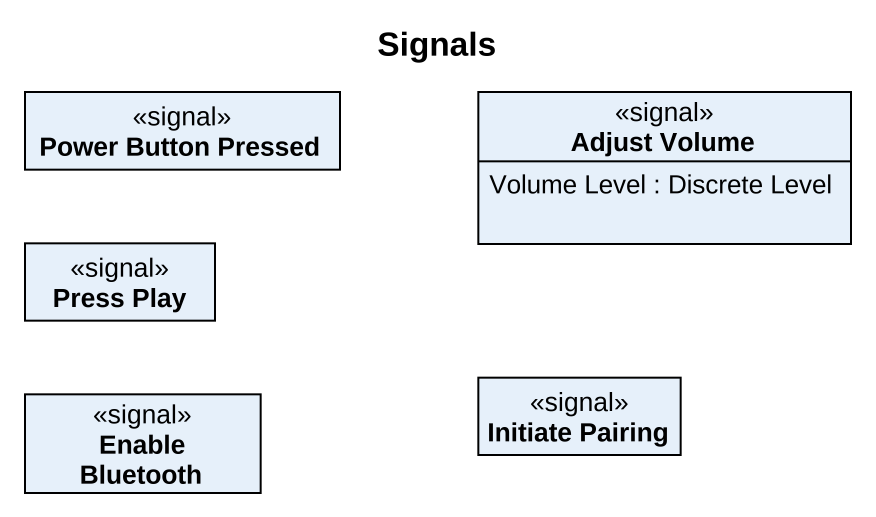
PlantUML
@startuml
title Signals
hide circle
hide empty members
class "Power Button Pressed" as Power_Button_Pressed <<signal>>
class "Adjust Volume" as Adjust_Volume <<signal>> {
  Volume Level : Discrete Level
}
class "Press Play" as Press_Play <<signal>>
class "Enable Bluetooth" as Enable_Bluetooth <<signal>>
class "Initiate Pairing" as Initiate_Pairing <<signal>>
@enduml
